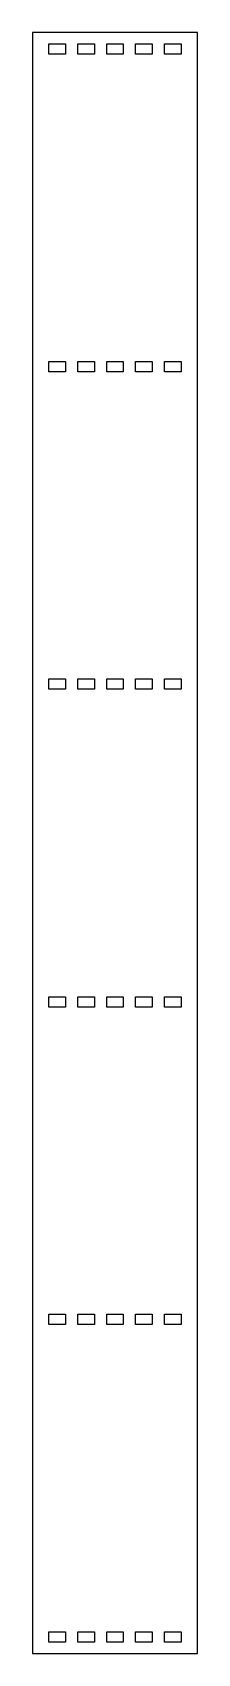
# Model space of a CAD drawing. Header units: metres. Extents: x -1 to 1, y -0.2 to 19.4.
import ezdxf

# ---------------------------------------------------------------- set-up
doc = ezdxf.new("R2010")
doc.units = ezdxf.units.M

msp = doc.modelspace()

# ---------------------------------------------------------------- linework, layer by layer
for p, q in [((1, 19.435), (-1, 19.435)), ((-1, 19.435), (-1, -0.2)), ((-0.8, 19.172), (-0.8, 19.297)), ((-0.8, 19.297), (-0.6, 19.297)), ((-0.6, 19.297), (-0.6, 19.172)), ((-0.45, 19.172), (-0.45, 19.297)), ((-0.45, 19.297), (-0.25, 19.297)), ((-0.25, 19.297), (-0.25, 19.172)), ((-0.1, 19.172), (-0.1, 19.297)), ((-0.1, 19.297), (0.1, 19.297)), ((0.1, 19.297), (0.1, 19.172)), ((0.25, 19.172), (0.25, 19.297)), ((0.25, 19.297), (0.45, 19.297)), ((0.45, 19.297), (0.45, 19.172)), ((0.6, 19.172), (0.6, 19.297)), ((0.6, 19.297), (0.8, 19.297)), ((0.8, 19.297), (0.8, 19.172)), ((1, -0.2), (1, 19.435)), ((-0.6, 19.172), (-0.8, 19.172)), ((-0.25, 19.172), (-0.45, 19.172)), ((0.1, 19.172), (-0.1, 19.172)), ((0.45, 19.172), (0.25, 19.172)), ((0.8, 19.172), (0.6, 19.172)), ((-0.8, 15.325), (-0.8, 15.45)), ((-0.8, 15.45), (-0.6, 15.45)), ((-0.6, 15.325), (-0.8, 15.325)), ((-0.6, 15.45), (-0.6, 15.325)), ((-0.45, 15.325), (-0.45, 15.45)), ((-0.45, 15.45), (-0.25, 15.45)), ((-0.25, 15.325), (-0.45, 15.325)), ((-0.25, 15.45), (-0.25, 15.325)), ((-0.1, 15.325), (-0.1, 15.45)), ((-0.1, 15.45), (0.1, 15.45)), ((0.1, 15.325), (-0.1, 15.325)), ((0.1, 15.45), (0.1, 15.325)), ((0.25, 15.325), (0.25, 15.45)), ((0.25, 15.45), (0.45, 15.45)), ((0.45, 15.325), (0.25, 15.325)), ((0.45, 15.45), (0.45, 15.325)), ((0.6, 15.325), (0.6, 15.45)), ((0.6, 15.45), (0.8, 15.45)), ((0.8, 15.325), (0.6, 15.325)), ((0.8, 15.45), (0.8, 15.325)), ((-0.8, 11.479), (-0.8, 11.604)), ((-0.8, 11.604), (-0.6, 11.604)), ((-0.6, 11.604), (-0.6, 11.479)), ((-0.45, 11.479), (-0.45, 11.604)), ((-0.45, 11.604), (-0.25, 11.604)), ((-0.25, 11.604), (-0.25, 11.479)), ((-0.1, 11.479), (-0.1, 11.604)), ((-0.1, 11.604), (0.1, 11.604)), ((0.1, 11.604), (0.1, 11.479)), ((0.25, 11.479), (0.25, 11.604)), ((0.25, 11.604), (0.45, 11.604)), ((0.45, 11.604), (0.45, 11.479)), ((0.6, 11.479), (0.6, 11.604)), ((0.6, 11.604), (0.8, 11.604)), ((0.8, 11.604), (0.8, 11.479)), ((-0.6, 11.479), (-0.8, 11.479)), ((-0.25, 11.479), (-0.45, 11.479)), ((0.1, 11.479), (-0.1, 11.479)), ((0.45, 11.479), (0.25, 11.479)), ((0.8, 11.479), (0.6, 11.479)), ((-0.8, 7.631), (-0.8, 7.756)), ((-0.8, 7.756), (-0.6, 7.756)), ((-0.6, 7.756), (-0.6, 7.631)), ((-0.45, 7.631), (-0.45, 7.756)), ((-0.45, 7.756), (-0.25, 7.756)), ((-0.25, 7.756), (-0.25, 7.631)), ((-0.1, 7.631), (-0.1, 7.756)), ((-0.1, 7.756), (0.1, 7.756)), ((0.1, 7.756), (0.1, 7.631)), ((0.25, 7.631), (0.25, 7.756)), ((0.25, 7.756), (0.45, 7.756)), ((0.45, 7.756), (0.45, 7.631)), ((0.6, 7.631), (0.6, 7.756)), ((0.6, 7.756), (0.8, 7.756)), ((0.8, 7.756), (0.8, 7.631)), ((-0.6, 7.631), (-0.8, 7.631)), ((-0.25, 7.631), (-0.45, 7.631)), ((0.1, 7.631), (-0.1, 7.631)), ((0.45, 7.631), (0.25, 7.631)), ((0.8, 7.631), (0.6, 7.631)), ((-0.8, 3.784), (-0.8, 3.909)), ((-0.8, 3.909), (-0.6, 3.909)), ((-0.6, 3.784), (-0.8, 3.784)), ((-0.6, 3.909), (-0.6, 3.784)), ((-0.45, 3.784), (-0.45, 3.909)), ((-0.45, 3.909), (-0.25, 3.909)), ((-0.25, 3.784), (-0.45, 3.784)), ((-0.25, 3.909), (-0.25, 3.784)), ((-0.1, 3.784), (-0.1, 3.909)), ((-0.1, 3.909), (0.1, 3.909)), ((0.1, 3.784), (-0.1, 3.784)), ((0.1, 3.909), (0.1, 3.784)), ((0.25, 3.784), (0.25, 3.909)), ((0.25, 3.909), (0.45, 3.909)), ((0.45, 3.784), (0.25, 3.784)), ((0.45, 3.909), (0.45, 3.784)), ((0.6, 3.784), (0.6, 3.909)), ((0.6, 3.909), (0.8, 3.909)), ((0.8, 3.784), (0.6, 3.784)), ((0.8, 3.909), (0.8, 3.784)), ((-0.8, -0.062), (-0.8, 0.062)), ((-0.8, 0.062), (-0.6, 0.062)), ((-0.6, 0.062), (-0.6, -0.062)), ((-0.45, -0.062), (-0.45, 0.062)), ((-0.45, 0.062), (-0.25, 0.062)), ((-0.25, 0.062), (-0.25, -0.062)), ((-0.1, -0.062), (-0.1, 0.062)), ((-0.1, 0.062), (0.1, 0.062)), ((0.1, 0.062), (0.1, -0.062)), ((0.25, -0.062), (0.25, 0.062)), ((0.25, 0.062), (0.45, 0.062)), ((0.45, 0.062), (0.45, -0.062)), ((0.6, -0.062), (0.6, 0.062)), ((0.6, 0.062), (0.8, 0.062)), ((0.8, 0.062), (0.8, -0.062)), ((-0.6, -0.062), (-0.8, -0.062)), ((-0.25, -0.062), (-0.45, -0.062)), ((0.1, -0.062), (-0.1, -0.062)), ((0.45, -0.062), (0.25, -0.062)), ((0.8, -0.062), (0.6, -0.062)), ((-1, -0.2), (1, -0.2))]:
    msp.add_line(p, q)

doc.saveas('drawing.dxf')
